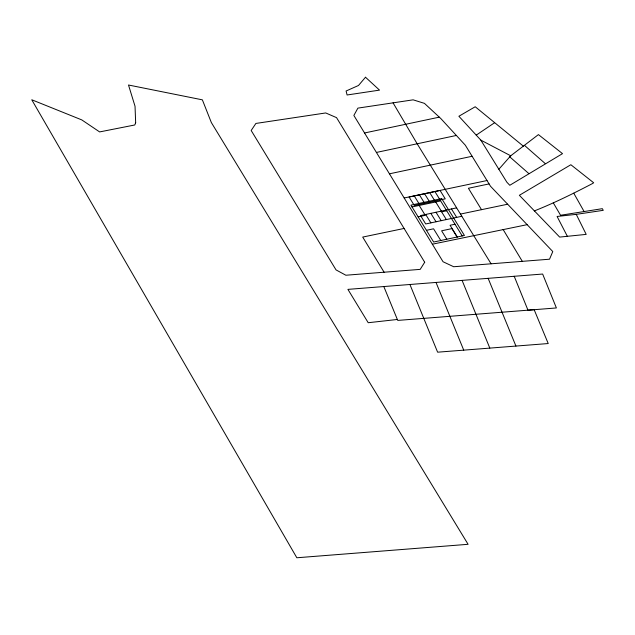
<?xml version="1.0" encoding="UTF-8"?>
<svg xmlns="http://www.w3.org/2000/svg" width="635" height="635" viewBox="0 0 635 635"><rect width="100%" height="100%" fill="white"/><g stroke="black" fill="none" stroke-linecap="round" stroke-linejoin="round"><path stroke-width="0.95" d="M498.84 169.259L510.723 155.797L538.424 134.604L562.515 153.638L509.802 185.285L506.873 182.221L480.822 140.121L458.883 116.253L475.218 106.751L523.423 146.217M476.234 135.12L494.625 122.714M534.313 210.931C554.292 203.009 573.564 193.429 592.606 183.499L593.661 182.761L570.857 164.735L519.366 195.294L559.665 237.085L586.2 234.386L576.247 214.352L557.093 216.464L567.245 236.101M472.115 156.281L389.445 173.815M456.367 135.461L376.412 152.44M456.636 207.851L420.521 215.559L425.712 223.972L461.828 216.273M418.132 216.852L425.267 215.328L419.163 205.438M446.699 210.756L441.777 211.812L435.697 201.954M426.434 230.322L433.57 228.798L440.785 240.506M455.001 224.226L450.08 225.274L457.295 236.982M364.546 132.977L439.301 117.157M487.005 180.538L465.312 145.185L440.865 118.602L424.434 103.354L413.123 99.838L357.91 108.117L353.862 115.451L404.177 197.977L487.005 180.538L490.514 186.261L552.783 251.555L549.529 259.207L453.7 266.74L443.055 261.747L432.348 244.189M489.077 183.912L468.408 188.262L481.52 209.669M412.028 206.947L440.634 200.922L462.224 235.934M460.446 214.074L507.643 204.216M404.09 228.457L362.704 237.077L384.104 272.217M527.137 224.663L432.34 244.205L404.177 197.977M576.247 214.352L603.25 210.336L602.345 208.669L560.57 215.257L553.283 202.819M397.343 319.476L368.205 322.723L347.909 289.377L542.647 274.042L556.387 307.951L397.74 320.413L383.826 286.552M480.822 140.121L510.723 155.797L509.778 156.861L528.892 173.633M524.486 145.375L545.298 163.632M451.477 208.955L456.668 217.368M434.904 191.54L440.087 199.954M429.744 192.635L434.927 201.057M441.158 211.153L446.349 219.575M457.105 237.022L451.922 228.608L441.603 230.807L446.794 239.228M424.585 193.738L429.768 202.152M435.999 212.257L441.19 220.67M419.425 194.842L424.609 203.256M430.84 213.36L436.031 221.774M414.266 195.937L419.449 204.359M425.68 214.455L430.871 222.877M491.085 263.803L417.187 143.82L393.057 102.846M503.103 229.481L522.311 261.342M584.105 211.542L573.762 193.207M515.93 346.067L488.14 278.328M489.815 348.107L462.089 280.384M463.733 350.147L436.015 282.44M409.924 284.496L437.618 352.187L548.227 343.543L534.154 309.69L527.979 310.19L514.215 276.281M135.66 122.761L134.787 124.976L99.631 131.921L81.788 119.904L31.75 99.758L296.839 557.768L468.09 544.306L211.36 122.579L202.367 99.838L128.5 85.011L135.033 106.267L135.66 122.761M424.696 262.247L420.203 269.367L345.877 275.233L336.042 269.907L251.174 130.493L255.889 123.444L325.723 112.951L336.542 117.634L424.696 262.247M365.506 77.232L358.513 85.471L346.099 90.995L347.091 94.988L379.524 90.122L365.506 77.232M440.055 190.436L409.107 197.041L414.298 205.454L445.246 198.85L440.055 190.436M441.682 198.58L410.916 205.145L433.657 242.03L464.431 235.466L441.682 198.58"/></g></svg>
